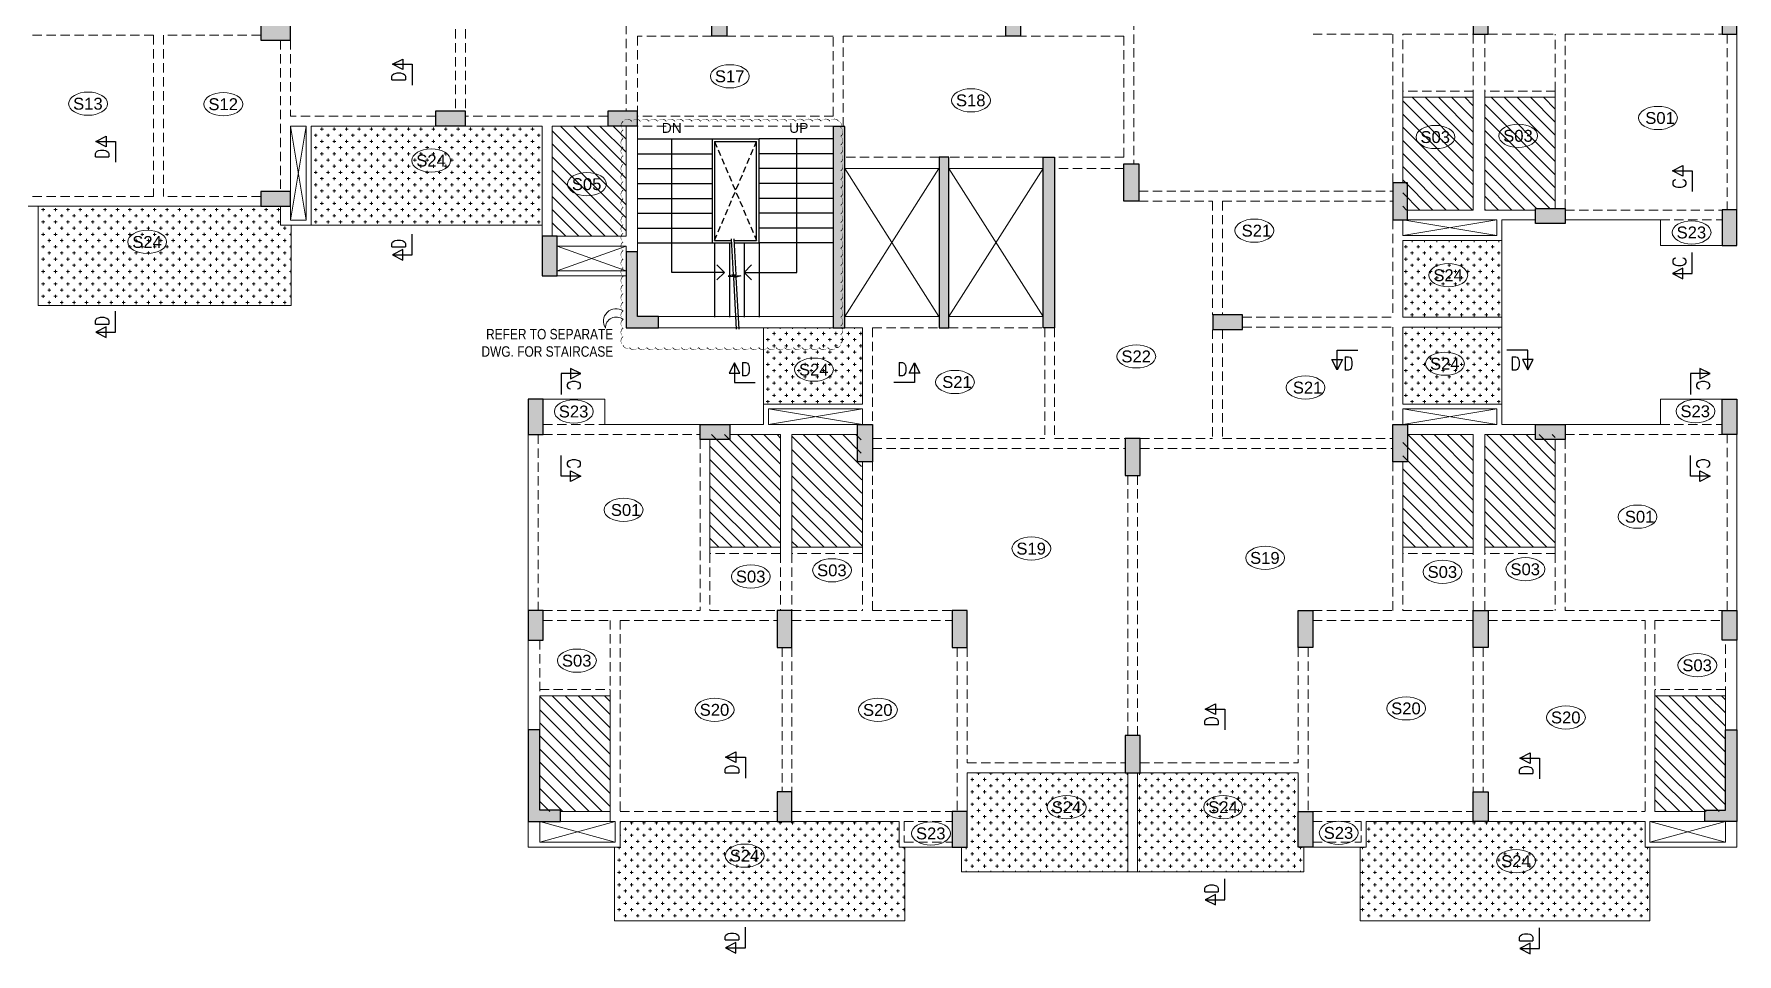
# Model space of a CAD drawing. Header units: millimetres. Extents: x 1255966 to 1543449, y 318653 to 465396.
# Drawn here: x 1300457 to 1334822, y 333421 to 351983 of the extents above; entities that cross this region are included whole.
import ezdxf

# ---------------------------------------------------------------- set-up
doc = ezdxf.new("R2010")
doc.units = ezdxf.units.MM
doc.header["$LTSCALE"] = 500
doc.header["$MEASUREMENT"] = 0
doc.linetypes.add('HIDDEN', pattern=[0.375, 0.25, -0.125])
for name, color, linetype, lineweight in [('CALL', 1, 'Continuous', 18), ('CUT OUT', 1, 'Continuous', 13), ('HATCH', 1, 'Continuous', 5), ('REVISION', 1, 'Continuous', 5), ('TEXT 01', 3, 'Continuous', 15), ('TOWER AREA BEAM..', 3, 'Continuous', 20), ('TOWER COL HATCH', 253, 'Continuous', 20)]:
    doc.layers.add(name, color=color, linetype=linetype, lineweight=lineweight)
for name, color, linetype in [('CUTOUT', 8, 'HIDDEN'), ('GLASS', 5, 'Continuous'), ('S-FRAMING PLAN', 4, 'Continuous'), ('sec', 31, 'Continuous'), ('TEXT-20', 3, 'Continuous'), ('TEXT-RM NAME', 6, 'Continuous'), ('TOWER AREA COLUMN.', 6, 'Continuous')]:
    doc.layers.add(name, color=color, linetype=linetype)
doc.layers.add('RAILING', color=7, linetype='Continuous', true_color=0xadadad)
doc.layers.add('STAIR', color=7, linetype='Continuous', true_color=0x3f4f7f)
doc.styles.add('1.100', font='ARIALN.TTF')
doc.styles.add('ABHI', font='arial.ttf')
doc.styles.add('ARIAL', font='arial.ttf')
doc.styles.add('RT', font='romant.shx', dxfattribs={"height": 8})
pattern_1 = [(90, (-1381890.62, -304839.69), (-125, 125), [62.5, -187.5]), (180, (-1381859.37, -304808.44), (-125, -125), [62.5, -187.5])]
pattern_2 = [(45, (-1381890.62, -304839.69), (-132.582521, 132.582521), [])]

# ---------------------------------------------------------------- blocks, each defined once
blk = doc.blocks.new('A$Ca8bcdc7a')
at = {"layer": 'HATCH', "ltscale": 10}
h = blk.add_hatch(dxfattribs=at)
h.set_pattern_fill('ANSI31', color=1, scale=1500)
h.set_pattern_definition(pattern_2)
h.paths.add_polyline_path([(-11160, -6820), (-12585, -6820), (-12585, -9065), (-12185, -9065), (-12185, -9095), (-11160, -9095)])
h = blk.add_hatch(dxfattribs=at)
h.set_pattern_fill('ANSI31', color=1, scale=1500)
h.set_pattern_definition(pattern_2)
h.paths.add_polyline_path([(-9505, -6820), (-10930, -6820), (-10930, -8545), (-10930, -9095), (-9505, -9095)])
h = blk.add_hatch(dxfattribs=at)
h.set_pattern_fill('ANSI31', color=1, scale=1500)
h.set_pattern_definition(pattern_2)
h.paths.add_polyline_path([(7660, -7400), (6685, -7400), (6165, -7400), (6167, -9625), (7660, -9625)])
h = blk.add_hatch(dxfattribs=at)
h.set_pattern_fill('CROSS', color=1, scale=500, angle=90)
h.set_pattern_definition(pattern_1)
h.paths.add_polyline_path([(12525, -7400), (10160, -7400), (9410, -7400), (7860, -7400), (7860, -9400), (12525, -9400)])
h = blk.add_hatch(dxfattribs=at)
h.set_pattern_fill('CROSS', color=1, scale=500, angle=90)
h.set_pattern_definition(pattern_1)
h.paths.add_polyline_path([(18030, -9020), (13140, -9020), (13140, -9400), (12925, -9400), (12925, -11020), (18030, -11020)])
h = blk.add_hatch(dxfattribs=at)
h.set_pattern_fill('CROSS', color=1, scale=500, angle=90)
h.set_pattern_definition(pattern_1)
h.paths.add_polyline_path([(-9505, -9710), (-11505, -9710), (-11505, -11260), (-9505, -11260)])
h = blk.add_hatch(dxfattribs=at)
h.set_pattern_fill('CROSS', color=1, scale=500, angle=90)
h.set_pattern_definition(pattern_1)
h.paths.add_polyline_path([(-9505, -11460), (-11505, -11460), (-11505, -13010), (-9505, -13010)])
h = blk.add_hatch(dxfattribs=at)
h.set_pattern_fill('CROSS', color=1, scale=500, angle=90)
h.set_pattern_definition(pattern_1)
h.paths.add_polyline_path([(3395, -11475), (1985, -11475), (1755, -11475), (1395, -11475), (1395, -13010), (3395, -13010)])
h = blk.add_hatch(dxfattribs=at)
h.set_pattern_fill('ANSI31', color=1, scale=1500)
h.set_pattern_definition(pattern_2)
h.paths.add_polyline_path([(-11160, -13625), (-12585, -13625), (-12585, -15900), (-11160, -15900)])
h = blk.add_hatch(dxfattribs=at)
h.set_pattern_fill('ANSI31', color=1, scale=1500)
h.set_pattern_definition(pattern_2)
h.paths.add_polyline_path([(-9505, -13625), (-10930, -13625), (-10930, -14175), (-10930, -15900), (-9505, -15900)])
h = blk.add_hatch(dxfattribs=at)
h.set_pattern_fill('ANSI31', color=1, scale=1500)
h.set_pattern_definition(pattern_2)
h.paths.add_polyline_path([(2820, -14175), (2820, -13625), (1425, -13625), (1395, -15900), (2820, -15900)])
h = blk.add_hatch(dxfattribs=at)
h.set_pattern_fill('ANSI31', color=1, scale=1500)
h.set_pattern_definition(pattern_2)
h.paths.add_polyline_path([(4475, -13625), (3050, -13625), (3050, -15900), (4475, -15900)])
h = blk.add_hatch(dxfattribs=at)
h.set_pattern_fill('ANSI31', color=1, scale=1500)
h.set_pattern_definition(pattern_2)
h.paths.add_polyline_path([(-16020, -21235), (-14595, -21235), (-14595, -18895), (-16020, -18895)])
h = blk.add_hatch(dxfattribs=at)
h.set_pattern_fill('ANSI31', color=1, scale=1500)
h.set_pattern_definition(pattern_2)
h.paths.add_polyline_path([(7910, -18895), (6485, -18895), (6485, -21235), (7910, -21235)])
h = blk.add_hatch(dxfattribs=at)
h.set_pattern_fill('CROSS', color=1, scale=500, angle=90)
h.set_pattern_definition(pattern_1)
h.paths.add_polyline_path([(-4155, -20450), (-4205, -20450), (-7395, -20450), (-7395, -21200), (-7395, -21950), (-7510, -21950), (-7510, -22450), (-4155, -22450)])
h = blk.add_hatch(dxfattribs=at)
h.set_pattern_fill('CROSS', color=1, scale=500, angle=90)
h.set_pattern_definition(pattern_1)
h.paths.add_polyline_path([(-715, -21235), (-715, -20450), (-3955, -20450), (-3955, -22450), (-600, -22450), (-600, -21950), (-715, -21950)])
h = blk.add_hatch(dxfattribs=at)
h.set_pattern_fill('CROSS', color=1, scale=500, angle=90)
h.set_pattern_definition(pattern_1)
h.paths.add_polyline_path([(-14395, -21435), (-14395, -21950), (-14495, -21950), (-14495, -23435), (-8650, -23435), (-8650, -21950), (-8765, -21950), (-8765, -21435), (-10930, -21435), (-11230, -21435)])
h = blk.add_hatch(dxfattribs=at)
h.set_pattern_fill('CROSS', color=1, scale=500, angle=90)
h.set_pattern_definition(pattern_1)
h.paths.add_polyline_path([(6400, -23435), (6400, -21950), (6285, -21950), (6285, -21435), (3120, -21435), (2820, -21435), (655, -21435), (655, -21950), (540, -21950), (540, -23435)])
at = {"layer": 'CUT OUT', "color": 1, "ltscale": 10}
for p, q in [((12940, -7400), (12625, -9300)), ((12625, -7400), (12940, -9300)), ((-2250, -11245), (-347, -8260)), ((-2250, -8260), (-347, -11245)), ((-147, -11245), (1755, -8260)), ((-147, -8260), (1755, -11245)), ((-11405, -9295), (-9505, -9610)), ((-9505, -9295), (-11405, -9610)), ((7560, -9825), (6165, -10325)), ((6165, -9825), (7560, -10325)), ((-9505, -13110), (-11405, -13425)), ((-11405, -13110), (-9505, -13425)), ((1395, -13425), (3295, -13110)), ((1395, -13110), (3295, -13425)), ((-16020, -21435), (-14495, -21850)), ((-14495, -21435), (-16020, -21850)), ((6385, -21435), (7910, -21850)), ((7910, -21435), (6385, -21850))]:
    blk.add_line(p, q, dxfattribs=at)
at = {"layer": 'S-FRAMING PLAN', "color": 3, "linetype": 'ByBlock', "lineweight": 20, "ltscale": 10}
for p, q in [((-16250, -5545), (-16250, -9095)), ((-12585, -9065), (-12585, -6695)), ((-12585, -6820), (-11160, -6820)), ((-11160, -6820), (-11160, -9095)), ((-10930, -6820), (-10930, -9095)), ((-10930, -6820), (-9505, -6820)), ((-9505, -8545), (-9505, -6695)), ((5935, -7400), (5935, -9940)), ((6165, -7400), (6165, -9625)), ((6535, -7400), (7660, -7400)), ((7660, -7400), (7660, -9625)), ((7860, -7400), (7860, -9625)), ((7860, -7400), (9410, -7400)), ((10010, -7400), (12525, -7400)), ((12525, -7400), (12525, -9400)), ((12625, -7400), (12625, -9300)), ((12625, -7400), (12940, -7400)), ((12940, -7400), (12940, -8720)), ((-2250, -8260), (-347, -8260)), ((-147, -8260), (1755, -8260)), ((-11160, -9095), (-12185, -9095)), ((-9605, -9095), (-10930, -9095)), ((12940, -9300), (12940, -9020)), ((13540, -9020), (18230, -9020)), ((-12785, -9295), (-14705, -9295)), ((-11505, -9295), (-12185, -9295)), ((-11505, -9295), (-11505, -9710)), ((-11405, -9295), (-11405, -9610)), ((-9605, -9295), (-11405, -9295)), ((-11405, -9610), (-9505, -9610)), ((-9505, -9295), (-9505, -9610)), ((7860, -9400), (12525, -9400)), ((12525, -9400), (13140, -9400)), ((12625, -9300), (12940, -9300)), ((-11505, -9710), (-11505, -13425)), ((-11505, -9710), (-9505, -9710)), ((-9505, -9710), (-9505, -11260)), ((6165, -9625), (7560, -9625)), ((6165, -9825), (7560, -9825)), ((7560, -10325), (6165, -10325)), ((7560, -10425), (6165, -10425)), ((-9505, -11260), (-11505, -11260)), ((-347, -11245), (-2250, -11245)), ((1755, -11245), (-147, -11245)), ((-9505, -11460), (-11505, -11460)), ((-9505, -11460), (-9505, -13010)), ((1395, -11475), (1395, -13010)), ((1755, -11475), (1395, -11475)), ((3395, -11475), (3395, -13425)), ((-11505, -13010), (-9505, -13010)), ((1395, -13010), (3395, -13010)), ((-11405, -13110), (-9505, -13110)), ((-11405, -13425), (-11405, -13110)), ((-9505, -13110), (-9505, -13425)), ((1395, -13110), (3295, -13110)), ((1395, -13110), (1395, -13425)), ((3295, -13110), (3295, -13425)), ((-16250, -17175), (-16250, -13625)), ((-12785, -13425), (-14705, -13425)), ((-12585, -13725), (-12585, -16025)), ((-11505, -13425), (-12182, -13425)), ((-11160, -13625), (-12182, -13625)), ((-9605, -13425), (-11405, -13425)), ((-11160, -15900), (-11160, -13625)), ((-10930, -15900), (-10930, -13625)), ((-9605, -13625), (-10930, -13625)), ((3295, -13425), (1425, -13425)), ((2820, -13625), (1495, -13625)), ((2820, -13625), (2820, -16025)), ((3050, -13625), (3050, -16025)), ((4073, -13625), (3050, -13625)), ((4073, -13425), (3395, -13425)), ((4475, -13725), (4475, -16025)), ((6595, -13425), (4675, -13425)), ((8140, -13625), (8140, -17175)), ((-9505, -14175), (-9505, -16025)), ((1395, -14175), (1395, -16025)), ((-12585, -15900), (-11160, -15900)), ((-10930, -15900), (-9505, -15900)), ((1395, -15900), (2820, -15900)), ((3050, -15900), (4475, -15900)), ((-16250, -19585), (-16250, -17775)), ((8140, -17775), (8140, -19585)), ((-16020, -18895), (-14595, -18895)), ((-16020, -19585), (-16020, -18895)), ((-14595, -18895), (-14595, -21235)), ((7910, -18895), (6485, -18895)), ((6485, -18895), (6485, -21435)), ((7910, -18895), (7910, -19585)), ((-4205, -20450), (-7395, -20450)), ((-7395, -20450), (-7395, -21235)), ((-4155, -22450), (-4155, -20450)), ((-3955, -22450), (-3955, -20450)), ((-715, -20450), (-3905, -20450)), ((-715, -20450), (-715, -21235)), ((-14595, -21235), (-15600, -21235)), ((7490, -21235), (6485, -21235)), ((-16250, -21950), (-16250, -21435)), ((-16020, -21850), (-16020, -21435)), ((-14495, -21435), (-15600, -21435)), ((-14495, -21435), (-14495, -21850)), ((-14395, -21435), (-14395, -21950)), ((-11230, -21435), (-14395, -21435)), ((-8765, -21435), (-10930, -21435)), ((-8765, -21435), (-8765, -21950)), ((655, -21435), (655, -21950)), ((2820, -21435), (655, -21435)), ((6285, -21435), (3120, -21435)), ((6285, -21435), (6285, -21950)), ((6385, -21435), (6385, -21850)), ((7490, -21435), (6385, -21435)), ((7910, -21435), (7910, -21850)), ((8140, -21435), (8140, -21950)), ((-14395, -21950), (-16250, -21950)), ((-14495, -21850), (-16020, -21850)), ((-7695, -21950), (-8765, -21950)), ((655, -21950), (-415, -21950)), ((8140, -21950), (6285, -21950)), ((7910, -21850), (6385, -21850))]:
    blk.add_line(p, q, dxfattribs=at)
at = {"layer": 'S-FRAMING PLAN', "color": 1, "linetype": 'ByBlock', "lineweight": 20, "ltscale": 10}
for p, q in [((5515, -11245), (1985, -11245)), ((5515, -11475), (1985, -11475))]:
    blk.add_line(p, q, dxfattribs=at)
at = {"layer": 'S-FRAMING PLAN', "color": 3, "linetype": 'ByBlock', "lineweight": 20, "ltscale": 10}
for points in [[(18030, -9020), (18030, -11020), (12925, -11020), (12925, -9400)], [(13140, -9400), (13140, -9020)], [(-15950, -9810), (-14705, -9810), (-14705, -9295)], [(-15950, -12910), (-14705, -12910), (-14705, -13425)], [(7840, -12910), (6595, -12910), (6595, -13425)], [(-8650, -21950), (-8650, -23435), (-14495, -23435), (-14495, -21950)], [(-7510, -21950), (-7510, -22450), (-600, -22450), (-600, -21950)], [(540, -21950), (540, -23435), (6400, -23435), (6400, -21950)]]:
    blk.add_lwpolyline(points, dxfattribs=at)
at = {"layer": 'TOWER AREA BEAM..', "color": 3, "linetype": 'HIDDEN', "ltscale": 1.5}
for p, q in [((-4080, -3020), (-4080, -8165)), ((6165, -3670), (6165, -7100)), ((9410, -4040), (9410, -7100)), ((9610, -4040), (9610, -7100)), ((-16050, -5545), (-16050, -9095)), ((-12785, -5545), (-15950, -5545)), ((-12785, -9065), (-12785, -5545)), ((-11230, -5545), (-12585, -5545)), ((-12585, -6695), (-12585, -5545)), ((-11160, -5545), (-11160, -6820)), ((-9505, -5545), (-10930, -5545)), ((-10930, -5545), (-10930, -6820)), ((-9505, -6695), (-9505, -5545)), ((-9305, -8545), (-9305, -5545)), ((-7695, -5545), (-9305, -5545)), ((-3880, -5590), (-1795, -5590)), ((-3880, -5590), (-3880, -8030)), ((-1495, -5590), (1785, -5590)), ((1785, -7410), (1785, -5590)), ((1985, -5590), (4135, -5590)), ((1985, -7200), (1985, -5590)), ((4435, -5590), (5935, -5590)), ((5935, -5590), (5935, -7100)), ((12940, -5670), (12940, -7200)), ((13140, -5670), (13140, -8720)), ((13540, -5570), (15505, -5570)), ((15505, -5570), (15505, -8820)), ((15705, -5570), (15705, -8820)), ((15705, -5570), (18230, -5570)), ((-12585, -6695), (-11160, -6695)), ((-10930, -6695), (-9505, -6695)), ((1985, -7200), (5935, -7200)), ((6535, -7200), (9410, -7200)), ((10010, -7200), (12940, -7200)), ((1985, -7400), (5935, -7400)), ((1985, -7410), (1985, -7400)), ((-3880, -8030), (-2480, -8030)), ((-2250, -8030), (-347, -8030)), ((-147, -8030), (1755, -8030)), ((-3880, -8260), (-2480, -8260)), ((-4180, -8715), (-9305, -8715)), ((-5870, -8915), (-9305, -8915)), ((-5870, -8915), (-5870, -11210)), ((-4180, -8915), (-5670, -8915)), ((-5670, -8915), (-5670, -11210)), ((13540, -8820), (15505, -8820)), ((15705, -8820), (18230, -8820)), ((-12785, -9095), (-15950, -9095)), ((-14705, -9295), (-15950, -9295)), ((-9305, -9295), (-9305, -11260)), ((6165, -9825), (6165, -9940)), ((-6270, -11260), (-9305, -11260)), ((-9305, -11460), (-9305, -13425)), ((-6270, -11460), (-9305, -11460)), ((-5870, -11510), (-5870, -13705)), ((-5670, -11510), (-5670, -13705)), ((-2480, -11475), (-2480, -13705)), ((-2280, -11475), (-2280, -13705)), ((-347, -11475), (-2250, -11475)), ((1195, -11475), (-147, -11475)), ((1195, -11475), (1195, -13425)), ((-16050, -17175), (-16050, -13625)), ((-14705, -13425), (-15950, -13425)), ((-12785, -13625), (-15950, -13625)), ((-12785, -13725), (-12785, -17175)), ((-5870, -13705), (-9305, -13705)), ((-4205, -13705), (-5670, -13705)), ((-2480, -13705), (-3905, -13705)), ((1195, -13705), (-2280, -13705)), ((7840, -13625), (4675, -13625)), ((4675, -13725), (4675, -17175)), ((7840, -13425), (6595, -13425)), ((7940, -13625), (7940, -17175)), ((-4205, -13905), (-9305, -13905)), ((1195, -13905), (-3905, -13905)), ((-9305, -14175), (-9305, -17175)), ((1195, -14175), (1195, -17175)), ((-4155, -19700), (-4155, -14455)), ((-3955, -19700), (-3955, -14455)), ((-12585, -16025), (-11160, -16025)), ((-12585, -16025), (-12585, -17175)), ((-11160, -17175), (-11160, -15900)), ((-10930, -17175), (-10930, -15900)), ((-10930, -16025), (-9505, -16025)), ((-9505, -16025), (-9505, -17175)), ((1395, -16025), (2820, -16025)), ((1395, -16025), (1395, -17175)), ((2820, -16025), (2820, -17175)), ((3050, -16025), (4475, -16025)), ((3050, -16025), (3050, -17175)), ((4475, -16025), (4475, -17175)), ((-12785, -17175), (-15950, -17175)), ((-11230, -17175), (-12585, -17175)), ((-9505, -17175), (-10930, -17175)), ((-7695, -17175), (-9305, -17175)), ((1195, -17175), (-415, -17175)), ((2820, -17175), (1395, -17175)), ((4475, -17175), (3120, -17175)), ((7840, -17175), (4675, -17175)), ((-14595, -17375), (-15950, -17375)), ((-14595, -17375), (-14595, -18895)), ((-14395, -17375), (-14395, -21235)), ((-11230, -17375), (-14395, -17375)), ((-7695, -17375), (-10930, -17375)), ((2820, -17375), (-415, -17375)), ((6285, -17375), (3120, -17375)), ((6285, -17375), (6285, -21235)), ((6485, -17375), (6485, -18895)), ((7840, -17375), (6485, -17375)), ((-16020, -18895), (-16020, -17775)), ((7910, -17775), (7910, -18895)), ((-11130, -17925), (-11130, -20835)), ((-10930, -17925), (-10930, -20835)), ((-7595, -17925), (-7595, -21235)), ((-7395, -17925), (-7395, -20250)), ((-715, -17925), (-715, -20250)), ((-515, -17925), (-515, -21235)), ((2820, -17925), (2820, -20835)), ((3020, -17925), (3020, -20835)), ((-16020, -18770), (-14595, -18770)), ((7910, -18770), (6485, -18770)), ((-4205, -20250), (-7395, -20250)), ((-715, -20250), (-3905, -20250)), ((-11230, -21235), (-14395, -21235)), ((-7695, -21235), (-10930, -21235)), ((2820, -21235), (-415, -21235)), ((6285, -21235), (3120, -21235)), ((-8665, -21435), (-8665, -21850)), ((-7695, -21435), (-8665, -21435)), ((555, -21435), (-415, -21435)), ((555, -21435), (555, -21850)), ((-7695, -21850), (-8665, -21850)), ((555, -21850), (-415, -21850))]:
    blk.add_line(p, q, dxfattribs=at)
blk = doc.blocks.new('_Open90')
at = {"color": 0, "linetype": 'ByBlock', "lineweight": -2}
for p, q in [((0, 0), (-1, 0)), ((-0.5, 0.5), (0, 0)), ((0, 0), (-0.5, -0.5))]:
    blk.add_line(p, q, dxfattribs=at)
blk = doc.blocks.new('3tgra')
at = {"layer": 'TOWER COL HATCH'}
h = blk.add_hatch(color=253, dxfattribs=at)
h.dxf.hatch_style = 1
h.paths.add_polyline_path([(1365941, 80597), (1365641, 80597), (1365641, 81197), (1365941, 81197)])
h = blk.add_hatch(color=253, dxfattribs=at)
h.dxf.hatch_style = 1
h.paths.add_polyline_path([(1370961, 80597), (1370661, 80597), (1370661, 81347), (1370961, 81347)])
h = blk.add_hatch(color=253, dxfattribs=at)
h.dxf.hatch_style = 1
h.paths.add_polyline_path([(1380096, 80552), (1380396, 80552), (1380396, 81302), (1380096, 81302)])
h = blk.add_hatch(color=253, dxfattribs=at)
h.dxf.hatch_style = 1
h.paths.add_polyline_path([(1386026, 80552), (1386326, 80552), (1386326, 81302), (1386026, 81302)])
h = blk.add_hatch(color=253, dxfattribs=at)
h.dxf.hatch_style = 1
h.paths.add_polyline_path([(1395431, 80772), (1395431, 80472), (1394831, 80472), (1394831, 80772)])
h = blk.add_hatch(color=253, dxfattribs=at)
h.dxf.hatch_style = 1
h.paths.add_polyline_path([(1388426, 79042), (1388426, 78742), (1387826, 78742), (1387826, 79042)])
h = blk.add_hatch(color=253, dxfattribs=at)
h.dxf.hatch_style = 1
h.paths.add_polyline_path([(1391901, 79042), (1391901, 78742), (1391301, 78742), (1391301, 79042)])
h = blk.add_hatch(color=253, dxfattribs=at)
h.dxf.hatch_style = 1
h.paths.add_polyline_path([(1383876, 78732), (1383876, 74667), (1383646, 74667), (1383646, 77882), (1383646, 78112), (1383646, 78732)])
h = blk.add_hatch(color=253, dxfattribs=at)
h.dxf.hatch_style = 1
h.paths.add_polyline_path([(1379641, 78112), (1379411, 78112), (1379411, 74667), (1379641, 74667), (1379641, 77882)])
h = blk.add_hatch(color=253, dxfattribs=at)
h.dxf.hatch_style = 1
h.paths.add_polyline_path([(1381543, 78112), (1381743, 78112), (1381743, 77882), (1381743, 74667), (1381543, 74667), (1381543, 77882)])
h = blk.add_hatch(color=253, dxfattribs=at)
h.dxf.hatch_style = 1
h.paths.add_polyline_path([(1377711, 77227), (1378011, 77227), (1378011, 77977), (1377711, 77977)])
h = blk.add_hatch(color=253, dxfattribs=at)
h.dxf.hatch_style = 1
h.paths.add_polyline_path([(1372586, 76847), (1372286, 76847), (1372286, 77597), (1372586, 77597)])
h = blk.add_hatch(color=253, dxfattribs=at)
h.dxf.hatch_style = 1
h.paths.add_polyline_path([(1395431, 77422), (1395431, 77122), (1394831, 77122), (1394831, 77422)])
h = blk.add_hatch(color=253, dxfattribs=at)
h.dxf.hatch_style = 1
h.paths.add_polyline_path([(1365941, 76332), (1365641, 76332), (1365641, 77047), (1365941, 77047)])
h = blk.add_hatch(color=253, dxfattribs=at)
h.dxf.hatch_style = 1
h.paths.add_polyline_path([(1369706, 76777), (1369706, 77077), (1369106, 77077), (1369106, 76777)])
h = blk.add_hatch(color=253, dxfattribs=at)
h.dxf.hatch_style = 1
h.paths.add_polyline_path([(1389451, 76517), (1389751, 76517), (1389751, 75717), (1389451, 75717)])
h = blk.add_hatch(color=253, dxfattribs=at)
h.dxf.hatch_style = 1
h.paths.add_polyline_path([(1388056, 76202), (1388056, 74667), (1387406, 74667), (1387406, 74897), (1387826, 74897), (1387826, 76202)])
h = blk.add_hatch(color=253, dxfattribs=at)
h.dxf.hatch_style = 1
h.paths.add_polyline_path([(1375620, 74632), (1375620, 74932), (1376220, 74932), (1376220, 74632)])
h = blk.add_hatch(color=253, dxfattribs=at)
h.dxf.hatch_style = 1
h.paths.add_polyline_path([(1365941, 73232), (1365641, 73232), (1365641, 72517), (1365941, 72517)])
h = blk.add_hatch(color=253, dxfattribs=at)
h.dxf.hatch_style = 1
h.paths.add_polyline_path([(1389731, 73232), (1390031, 73232), (1390031, 72517), (1389731, 72517)])
h = blk.add_hatch(color=253, dxfattribs=at)
h.dxf.hatch_style = 1
h.paths.add_polyline_path([(1369706, 72417), (1369706, 72717), (1369106, 72717), (1369106, 72417)])
h = blk.add_hatch(color=253, dxfattribs=at)
h.dxf.hatch_style = 1
h.paths.add_polyline_path([(1372586, 72717), (1372286, 72717), (1372286, 71967), (1372586, 71967)])
h = blk.add_hatch(color=253, dxfattribs=at)
h.dxf.hatch_style = 1
h.paths.add_polyline_path([(1383386, 72717), (1383086, 72717), (1383086, 71967), (1383386, 71967)])
h = blk.add_hatch(color=253, dxfattribs=at)
h.dxf.hatch_style = 1
h.paths.add_polyline_path([(1386566, 72417), (1386566, 72717), (1385966, 72717), (1385966, 72417)])
h = blk.add_hatch(color=253, dxfattribs=at)
h.dxf.hatch_style = 1
h.paths.add_polyline_path([(1377686, 72437), (1377986, 72437), (1377986, 71687), (1377686, 71687)])
h = blk.add_hatch(color=253, dxfattribs=at)
h.dxf.hatch_style = 1
h.paths.add_polyline_path([(1365941, 68967), (1365641, 68967), (1365641, 68367), (1365941, 68367)])
h = blk.add_hatch(color=253, dxfattribs=at)
h.dxf.hatch_style = 1
h.paths.add_polyline_path([(1370961, 68967), (1370661, 68967), (1370661, 68217), (1370961, 68217)])
h = blk.add_hatch(color=253, dxfattribs=at)
h.dxf.hatch_style = 1
h.paths.add_polyline_path([(1374496, 68967), (1374196, 68967), (1374196, 68217), (1374496, 68217)])
h = blk.add_hatch(color=253, dxfattribs=at)
h.dxf.hatch_style = 1
h.paths.add_polyline_path([(1381176, 68967), (1381476, 68967), (1381476, 68217), (1381176, 68217)])
h = blk.add_hatch(color=253, dxfattribs=at)
h.dxf.hatch_style = 1
h.paths.add_polyline_path([(1384711, 68967), (1385011, 68967), (1385011, 68217), (1384711, 68217)])
h = blk.add_hatch(color=253, dxfattribs=at)
h.dxf.hatch_style = 1
h.paths.add_polyline_path([(1389731, 68967), (1390031, 68967), (1390031, 68367), (1389731, 68367)])
h = blk.add_hatch(color=253, dxfattribs=at)
h.dxf.hatch_style = 1
h.paths.add_polyline_path([(1365641, 66557), (1365641, 64707), (1366291, 64707), (1366291, 64937), (1365871, 64937), (1365871, 66557)])
h = blk.add_hatch(color=253, dxfattribs=at)
h.dxf.hatch_style = 1
h.paths.add_polyline_path([(1377686, 66442), (1377986, 66442), (1377986, 65692), (1377686, 65692)])
h = blk.add_hatch(color=253, dxfattribs=at)
h.dxf.hatch_style = 1
h.paths.add_polyline_path([(1390031, 66557), (1390031, 64707), (1389381, 64707), (1389381, 64937), (1389801, 64937), (1389801, 66557)])
h = blk.add_hatch(color=253, dxfattribs=at)
h.dxf.hatch_style = 1
h.paths.add_polyline_path([(1370961, 65307), (1370661, 65307), (1370661, 64707), (1370961, 64707)])
h = blk.add_hatch(color=253, dxfattribs=at)
h.dxf.hatch_style = 1
h.paths.add_polyline_path([(1384711, 65307), (1385011, 65307), (1385011, 64707), (1384711, 64707)])
h = blk.add_hatch(color=253, dxfattribs=at)
h.dxf.hatch_style = 1
h.paths.add_polyline_path([(1374496, 64907), (1374196, 64907), (1374196, 64192), (1374496, 64192)])
h = blk.add_hatch(color=253, dxfattribs=at)
h.dxf.hatch_style = 1
h.paths.add_polyline_path([(1381176, 64907), (1381476, 64907), (1381476, 64192), (1381176, 64192)])
at = {"layer": 'TOWER AREA COLUMN.', "color": 4}
for points in [[(1365941, 80597), (1365641, 80597), (1365641, 81197), (1365941, 81197)], [(1370961, 80597), (1370661, 80597), (1370661, 81347), (1370961, 81347)], [(1380096, 80552), (1380396, 80552), (1380396, 81302), (1380096, 81302)], [(1386026, 80552), (1386326, 80552), (1386326, 81302), (1386026, 81302)], [(1395431, 80772), (1395431, 80472), (1394831, 80472), (1394831, 80772)], [(1388426, 79042), (1388426, 78742), (1387826, 78742), (1387826, 79042)], [(1391901, 79042), (1391901, 78742), (1391301, 78742), (1391301, 79042)], [(1377711, 77227), (1378011, 77227), (1378011, 77977), (1377711, 77977)], [(1372586, 76847), (1372286, 76847), (1372286, 77597), (1372586, 77597)], [(1395431, 77422), (1395431, 77122), (1394831, 77122), (1394831, 77422)], [(1365941, 76332), (1365641, 76332), (1365641, 77047), (1365941, 77047)], [(1369706, 76777), (1369706, 77077), (1369106, 77077), (1369106, 76777)], [(1389451, 76517), (1389751, 76517), (1389751, 75717), (1389451, 75717)], [(1375620, 74632), (1375620, 74932), (1376220, 74932), (1376220, 74632)], [(1365941, 73232), (1365641, 73232), (1365641, 72517), (1365941, 72517)], [(1389731, 73232), (1390031, 73232), (1390031, 72517), (1389731, 72517)], [(1369706, 72417), (1369706, 72717), (1369106, 72717), (1369106, 72417)], [(1372586, 72717), (1372286, 72717), (1372286, 71967), (1372586, 71967)], [(1383386, 72717), (1383086, 72717), (1383086, 71967), (1383386, 71967)], [(1386566, 72417), (1386566, 72717), (1385966, 72717), (1385966, 72417)], [(1377686, 72437), (1377986, 72437), (1377986, 71687), (1377686, 71687)], [(1365941, 68967), (1365641, 68967), (1365641, 68367), (1365941, 68367)], [(1370961, 68967), (1370661, 68967), (1370661, 68217), (1370961, 68217)], [(1374496, 68967), (1374196, 68967), (1374196, 68217), (1374496, 68217)], [(1381176, 68967), (1381476, 68967), (1381476, 68217), (1381176, 68217)], [(1384711, 68967), (1385011, 68967), (1385011, 68217), (1384711, 68217)], [(1389731, 68967), (1390031, 68967), (1390031, 68367), (1389731, 68367)], [(1377686, 66442), (1377986, 66442), (1377986, 65692), (1377686, 65692)], [(1370961, 65307), (1370661, 65307), (1370661, 64707), (1370961, 64707)], [(1384711, 65307), (1385011, 65307), (1385011, 64707), (1384711, 64707)], [(1374496, 64907), (1374196, 64907), (1374196, 64192), (1374496, 64192)], [(1381176, 64907), (1381476, 64907), (1381476, 64192), (1381176, 64192)]]:
    blk.add_lwpolyline(points, close=True, dxfattribs=at)
for points in [[(1383876, 78732), (1383876, 74667), (1383646, 74667), (1383646, 77882), (1383646, 77882), (1383646, 78112), (1383646, 78112), (1383646, 78732), (1383876, 78732)], [(1379641, 78112), (1379411, 78112), (1379411, 74667), (1379641, 74667), (1379641, 77882), (1379641, 77882), (1379641, 78112)], [(1381543, 78112), (1381743, 78112), (1381743, 77882), (1381743, 77882), (1381743, 74667), (1381543, 74667), (1381543, 77882), (1381543, 77882), (1381543, 78112)], [(1388056, 76202), (1388056, 74667), (1387406, 74667), (1387406, 74897), (1387826, 74897), (1387826, 76202), (1388056, 76202)], [(1365641, 66557), (1365641, 64707), (1366291, 64707), (1366291, 64937), (1365871, 64937), (1365871, 66557), (1365641, 66557)], [(1390031, 66557), (1390031, 64707), (1389381, 64707), (1389381, 64937), (1389801, 64937), (1389801, 66557), (1390031, 66557)]]:
    blk.add_lwpolyline(points, dxfattribs=at)

msp = doc.modelspace()

# ---------------------------------------------------------------- linework, layer by layer
at = {"layer": 'CALL', "color": 200, "linetype": 'Continuous', "ltscale": 10, "extrusion": (0, 0, -1)}
for centre in [(1314499.2, 351130.8, 1.8), (1319364.7, 350645.6, 1.8), (1301548, 350578), (1304276.5, 350568.6), (1333227.7, 350290), (1328737.6, 349905), (1330407.3, 349930.2), (1308472.3, 349431.1, -1.8), (1311614.6, 348955), (1325082.3, 348016.5, 1.8), (1333906.3, 347980.2), (1302741.1, 347788.3, -1.8), (1328996.4, 347117.4), (1322699.8, 345479.1, 1.8), (1316195, 345211.5, -1.8), (1328929, 345331.2), (1319040.2, 344962, 1.8), (1326116.2, 344850.1, 1.8), (1311350, 344367.3), (1333984, 344371.6), (1312353.8, 342380.5), (1332816.1, 342244.5), (1320583.6, 341600.8, 1.8), (1325300, 341412.9, 1.8), (1314922.5, 341036.8), (1316561.5, 341162.8), (1328881, 341129.6), (1330553.2, 341184.3), (1311412, 339339.5), (1334022.4, 339246.3), (1314191.8, 338347.7), (1317486.6, 338344.9), (1328145.7, 338376.3), (1331370.3, 338193.9), (1321295.1, 336382.6), (1324453.1, 336382.6), (1318557, 335853.9), (1326785.8, 335864.5), (1314798.1, 335404.2, 0), (1330364.2, 335293.7)]:
    msp.add_ellipse(centre, major_axis=(-392.2, 0), ratio=0.597584, dxfattribs=at)
at = {"layer": 'CUTOUT'}
for p, q in [((1314188.6, 347817.7), (1315038.6, 349817.7)), ((1314188.6, 349817.7), (1315038.6, 347817.7))]:
    msp.add_line(p, q, dxfattribs=at)
at = {"layer": 'RAILING'}
for p, q in [((1314138.6, 349867.7), (1314138.6, 347767.7)), ((1314138.6, 349867.7), (1315088.6, 349867.7)), ((1315088.6, 347767.7), (1315088.6, 349867.7)), ((1314188.6, 349817.7), (1314188.6, 347817.7)), ((1314188.6, 349817.7), (1315038.6, 349817.7)), ((1315038.6, 347817.7), (1315038.6, 349817.7)), ((1314138.6, 347767.7), (1314531.4, 347767.7)), ((1314188.6, 347817.7), (1314528.7, 347817.7)), ((1314577.4, 347817.7), (1315038.6, 347817.7)), ((1314580.2, 347767.7), (1315088.6, 347767.7))]:
    msp.add_line(p, q, dxfattribs=at)
at = {"layer": 'REVISION', "elevation": -74946.9}
msp.add_lwpolyline([(1312345.5, 350220, 0, 17.4, -0.5205671), (1312519.4, 350220.1, 0, 17.4, -0.5205671), (1312693.3, 350220.3, 0, 17.4, -0.5205671), (1312867.2, 350220.4, 0, 17.4, -0.5205671), (1313041.1, 350220.6, 0, 17.4, -0.5205671), (1313215, 350220.7, 0, 17.4, -0.5205671), (1313388.9, 350220.9, 0, 17.4, -0.5205671), (1313562.7, 350221, 0, 17.4, -0.5205671), (1313736.6, 350221.1, 0, 17.4, -0.5205671), (1313910.5, 350221.3, 0, 17.4, -0.5205671), (1314084.4, 350221.4, 0, 17.4, -0.5205671), (1314258.3, 350221.6, 0, 17.4, -0.5205671), (1314432.2, 350221.7, 0, 17.4, -0.5205671), (1314606.1, 350221.9, 0, 17.4, -0.5205671), (1314779.9, 350222, 0, 17.4, -0.5205671), (1314953.8, 350222.1, 0, 17.4, -0.5205671), (1315127.7, 350222.3, 0, 17.4, -0.5205671), (1315301.6, 350222.4, 0, 17.4, -0.5205671), (1315475.5, 350222.6, 0, 17.4, -0.5205671), (1315649.4, 350222.7, 0, 17.4, -0.5205671), (1315823.3, 350222.9, 0, 17.4, -0.5205671), (1315997.1, 350223, 0, 17.4, -0.5205671), (1316171, 350223.1, 0, 17.4, -0.5205671), (1316344.9, 350223.3, 0, 17.4, -0.5205671), (1316518.8, 350223.4, 0, 17.4, -0.5205671), (1316692.7, 350223.6, 0, 17.4, -0.5205671), (1316734.9, 350092, 0, 17.4, -0.5205671), (1316734.9, 349918.1, 0, 17.4, -0.5205671), (1316734.9, 349744.2, 0, 17.4, -0.5205671), (1316734.9, 349570.3, 0, 17.4, -0.5205671), (1316734.9, 349396.4, 0, 17.4, -0.5205671), (1316734.8, 349222.5, 0, 17.4, -0.5205671), (1316734.8, 349048.6, 0, 17.4, -0.5205671), (1316734.8, 348874.8, 0, 17.4, -0.5205671), (1316734.8, 348700.9, 0, 17.4, -0.5205671), (1316734.8, 348527, 0, 17.4, -0.5205671), (1316734.8, 348353.1, 0, 17.4, -0.5205671), (1316734.8, 348179.2, 0, 17.4, -0.5205671), (1316734.7, 348005.3, 0, 17.4, -0.5205671), (1316734.7, 347831.4, 0, 17.4, -0.5205671), (1316734.7, 347657.6, 0, 17.4, -0.5205671), (1316734.7, 347483.7, 0, 17.4, -0.5205671), (1316734.7, 347309.8, 0, 17.4, -0.5205671), (1316734.7, 347135.9, 0, 17.4, -0.5205671), (1316734.6, 346962, 0, 17.4, -0.5205671), (1316734.6, 346788.1, 0, 17.4, -0.5205671), (1316734.6, 346614.2, 0, 17.4, -0.5205671), (1316734.6, 346440.4, 0, 17.4, -0.5205671), (1316734.6, 346266.5, 0, 17.4, -0.5205671), (1316734.6, 346092.6, 0, 17.4, -0.5205671), (1316734.6, 345918.7, 0, 17.4, -0.5205671), (1316734.5, 345744.8, 0, 17.4, -0.5205671), (1316646.4, 345659, 0, 17.4, -0.5205671), (1316472.5, 345659, 0, 17.4, -0.5205671), (1316298.6, 345658.9, 0, 17.4, -0.5205671), (1316124.7, 345658.8, 0, 17.4, -0.5205671), (1315950.9, 345658.8, 0, 17.4, -0.5205671), (1315777, 345658.7, 0, 17.4, -0.5205671), (1315603.1, 345658.6, 0, 17.4, -0.5205671), (1315429.2, 345658.6, 0, 17.4, -0.5205671), (1315255.3, 345658.5, 0, 17.4, -0.5205671), (1315081.4, 345658.5, 0, 17.4, -0.5205671), (1314907.6, 345658.4, 0, 17.4, -0.5205671), (1314733.7, 345658.3, 0, 17.4, -0.5205671), (1314559.8, 345658.3, 0, 17.4, -0.5205671), (1314385.9, 345658.2, 0, 17.4, -0.5205671), (1314212, 345658.1, 0, 17.4, -0.5205671), (1314038.1, 345658.1, 0, 17.4, -0.5205671), (1313864.2, 345658, 0, 17.4, -0.5205671), (1313690.4, 345657.9, 0, 17.4, -0.5205671), (1313516.5, 345657.9, 0, 17.4, -0.5205671), (1313342.6, 345657.8, 0, 17.4, -0.5205671), (1313168.7, 345657.8, 0, 17.4, -0.5205671), (1312994.8, 345657.7, 0, 17.4, -0.5205671), (1312820.9, 345657.6, 0, 17.4, -0.5205671), (1312647, 345657.6, 0, 17.4, -0.5205671), (1312473.2, 345657.5, 0, 17.4, -0.5205671), (1312345.5, 345703.7, 0, 17.4, -0.5205671), (1312345.5, 345877.6, 0, 17.4, -0.5205671), (1312345.5, 346051.5, 0, 17.4, -0.5205671), (1312345.5, 346225.4, 0, 17.4, -0.5205671), (1312345.5, 346399.3, 0, 17.4, -0.5205671), (1312345.5, 346573.2, 0, 17.4, -0.5205671), (1312345.5, 346747, 0, 17.4, -0.5205671), (1312345.5, 346920.9, 0, 17.4, -0.5205671), (1312345.5, 347094.8, 0, 17.4, -0.5205671), (1312345.5, 347268.7, 0, 17.4, -0.5205671), (1312345.5, 347442.6, 0, 17.4, -0.5205671), (1312345.5, 347616.5, 0, 17.4, -0.5205671), (1312345.5, 347790.4, 0, 17.4, -0.5205671), (1312345.5, 347964.2, 0, 17.4, -0.5205671), (1312345.5, 348138.1, 0, 17.4, -0.5205671), (1312345.5, 348312, 0, 17.4, -0.5205671), (1312345.5, 348485.9, 0, 17.4, -0.5205671), (1312345.5, 348659.8, 0, 17.4, -0.5205671), (1312345.5, 348833.7, 0, 17.4, -0.5205671), (1312345.5, 349007.6, 0, 17.4, -0.5205671), (1312345.5, 349181.4, 0, 17.4, -0.5205671), (1312345.5, 349355.3, 0, 17.4, -0.5205671), (1312345.5, 349529.2, 0, 17.4, -0.5205671), (1312345.5, 349703.1, 0, 17.4, -0.5205671), (1312345.5, 349877, 0, 17.4, -0.5205671), (1312345.5, 350050.9, 0, 17.4, -0.5205671)], format="xyseb", close=True, dxfattribs=at)
at = {"layer": 'REVISION'}
for centre, radius, start, end in [((1312204, 346184.2, -74946.9), 257.5, 56.64266, 212.31169), ((1312208, 346051.6, -74946.9), 221.7, 51.62496, 181.29672)]:
    msp.add_arc(centre, radius, start, end, dxfattribs=at)
at = {"layer": 'sec', "color": 4}
for points in [[(1307896.4, 351479.8), (1307896.4, 351265.5), (1307687.7, 351372.6), (1307896.4, 351479.8)], [(1307687.7, 351372.6), (1308086.6, 351372.6), (1308086.6, 350952.6)], [(1301911, 349922.6), (1301911, 349708.4), (1301702.4, 349815.5), (1301911, 349922.6)], [(1301702.4, 349815.5), (1302101.2, 349815.5), (1302101.2, 349395.5)], [(1333729.3, 349331), (1333729.3, 349116.7), (1333520.7, 349223.9), (1333729.3, 349331)], [(1333520.7, 349223.9), (1333919.5, 349223.9), (1333919.5, 348803.9)], [(1307687.7, 347526.7), (1308086.6, 347526.7), (1308086.6, 347946.8)], [(1307896.4, 347419.6), (1307896.4, 347633.9), (1307687.7, 347526.7), (1307896.4, 347419.6)], [(1333520.7, 347153.6), (1333919.5, 347153.6), (1333919.5, 347573.6)], [(1333729.3, 347046.5), (1333729.3, 347260.8), (1333520.7, 347153.6), (1333729.3, 347046.5)], [(1301702.4, 345969.6), (1302101.2, 345969.6), (1302101.2, 346389.6)], [(1301911, 345862.4), (1301911, 346076.7), (1301702.4, 345969.6), (1301911, 345862.4)], [(1326647.3, 345416.7), (1326861.6, 345416.7), (1326754.5, 345208), (1326647.3, 345416.7)], [(1326754.5, 345208), (1326754.5, 345606.9), (1327174.5, 345606.9)], [(1330600.4, 345208), (1330600.4, 345606.9), (1330180.4, 345606.9)], [(1330707.5, 345416.7), (1330493.2, 345416.7), (1330600.4, 345208), (1330707.5, 345416.7)], [(1311491.6, 345130.4), (1311092.7, 345130.4), (1311092.7, 344710.4)], [(1311282.9, 345237.6), (1311282.9, 345023.3), (1311491.6, 345130.4), (1311282.9, 345237.6)], [(1314485.3, 345141.6), (1314699.6, 345141.6), (1314592.5, 345350.3), (1314485.3, 345141.6)], [(1314592.5, 345350.3), (1314592.5, 344951.4), (1315012.5, 344951.4)], [(1318224.4, 345350.3), (1318224.4, 344951.4), (1317804.4, 344951.4)], [(1318331.5, 345141.6), (1318117.2, 345141.6), (1318224.4, 345350.3), (1318331.5, 345141.6)], [(1334281.1, 345130.4), (1333882.2, 345130.4), (1333882.2, 344710.4)], [(1334072.4, 345237.6), (1334072.4, 345023.3), (1334281.1, 345130.4), (1334072.4, 345237.6)], [(1311491.6, 343060.2), (1311092.7, 343060.2), (1311092.7, 343480.2)], [(1334281.1, 343060.2), (1333882.2, 343060.2), (1333882.2, 343480.2)], [(1311282.9, 342953), (1311282.9, 343167.3), (1311491.6, 343060.2), (1311282.9, 342953)], [(1334072.4, 342953), (1334072.4, 343167.3), (1334281.1, 343060.2), (1334072.4, 342953)], [(1324298.9, 338469.4), (1324298.9, 338255.1), (1324090.3, 338362.2), (1324298.9, 338469.4)], [(1324090.3, 338362.2), (1324489.1, 338362.2), (1324489.1, 337942.2)], [(1314622.1, 337496.3), (1314622.1, 337282), (1314413.5, 337389.1), (1314622.1, 337496.3)], [(1330649.3, 337481.6), (1330649.3, 337267.3), (1330440.6, 337374.4), (1330649.3, 337481.6)], [(1314413.5, 337389.1), (1314812.4, 337389.1), (1314812.4, 336969.1)], [(1330440.6, 337374.4), (1330839.5, 337374.4), (1330839.5, 336954.4)], [(1324090.3, 334516.3), (1324489.1, 334516.3), (1324489.1, 334936.3)], [(1324298.9, 334409.2), (1324298.9, 334623.5), (1324090.3, 334516.3), (1324298.9, 334409.2)], [(1314413.5, 333543.2), (1314812.4, 333543.2), (1314812.4, 333963.3)], [(1330440.6, 333528.5), (1330839.5, 333528.5), (1330839.5, 333948.5)], [(1314622.1, 333436.1), (1314622.1, 333650.4), (1314413.5, 333543.2), (1314622.1, 333436.1)], [(1330649.3, 333421.4), (1330649.3, 333635.7), (1330440.6, 333528.5), (1330649.3, 333421.4)]]:
    msp.add_lwpolyline(points, dxfattribs=at)
at = {"layer": 'STAIR'}
for p, q in [((1312638.6, 349867.7), (1314138.6, 349867.7)), ((1316588.6, 349867.7), (1315088.6, 349867.7)), ((1312638.6, 349567.7), (1314138.6, 349567.7)), ((1316588.6, 349567.7), (1315088.6, 349567.7)), ((1312638.6, 349267.7), (1314138.6, 349267.7)), ((1316588.6, 349267.7), (1315088.6, 349267.7)), ((1312638.6, 348967.7), (1314138.6, 348967.7)), ((1316588.6, 348967.7), (1315088.6, 348967.7)), ((1312638.6, 348667.7), (1314138.6, 348667.7)), ((1316588.6, 348667.7), (1315088.6, 348667.7)), ((1312638.6, 348367.7), (1314138.6, 348367.7)), ((1316588.6, 348367.7), (1315088.6, 348367.7)), ((1312638.6, 348067.7), (1314138.6, 348067.7)), ((1312638.6, 347767.7), (1314138.6, 347767.7)), ((1314188.6, 347767.7), (1314188.6, 346267.7)), ((1314488.6, 347767.7), (1314488.6, 346267.7)), ((1314527, 347848.2), (1314567.4, 347123.9)), ((1314575.7, 347848.2), (1314616.1, 347124.5)), ((1314788.6, 347767.7), (1314788.6, 346267.7)), ((1316588.6, 348067.7), (1315088.6, 348067.7)), ((1316588.6, 347767.7), (1315088.6, 347767.7)), ((1315088.6, 347767.7), (1315088.6, 346267.7)), ((1314567.4, 347123.9), (1314462.6, 347096.8)), ((1314462.6, 347096.8), (1314646.3, 347093.4)), ((1314616.1, 347124.5), (1314542.1, 347109.2)), ((1314542.1, 347109.2), (1314722.9, 347105.7)), ((1314646.3, 347093.4), (1314570.3, 347072.9)), ((1314722.9, 347105.7), (1314618.7, 347077.2)), ((1314570.3, 347072.9), (1314628.7, 346027.8)), ((1314618.7, 347077.2), (1314677.4, 346027.8))]:
    msp.add_line(p, q, dxfattribs=at)
at = {"layer": 'TEXT-RM NAME'}
for points in [[(1314088.6, 347174.7), (1313327.9, 347174.7), (1313327.9, 349867.7)], [(1315088.6, 347174.7), (1315849.3, 347174.7), (1315849.3, 349867.7)]]:
    msp.add_lwpolyline(points, dxfattribs=at)

# ---------------------------------------------------------------- block references
at = {"layer": 'CUT OUT', "color": 4, "xscale": -1}
msp.add_blockref('3tgra', (2700462.2, 271386.2), dxfattribs=at)
at = {"layer": 'GLASS', "color": 4, "ltscale": 10, "xscale": -1}
msp.add_blockref('A$Ca8bcdc7a', (1318571.6, 357527.7), dxfattribs=at)
at = {"layer": 'TEXT-RM NAME', "xscale": 300, "yscale": 300, "zscale": 300}
msp.add_blockref('_Open90', (1314388.6, 347174.7), dxfattribs=at)
at = {"layer": 'TEXT-RM NAME', "xscale": 300, "yscale": 300, "zscale": 300, "rotation": 180}
msp.add_blockref('_Open90', (1314788.6, 347174.7), dxfattribs=at)

# ---------------------------------------------------------------- texts
at = {"color": 1, "linetype": 'ByBlock', "insert": (1312145.4, 346032.5, 374734.2), "char_height": 210, "width": 2966.846, "attachment_point": 3, "rotation": 359.9973, "style": '1.100'}
msp.add_mtext('REFER TO SEPARATE DWG. FOR STAIRCASE ', dxfattribs=at)
at = {"layer": 'TEXT 01', "color": 2, "linetype": 'Continuous', "style": 'ABHI'}
for s, p in [('S17', (1314196.6, 351010.2, 1.7)), ('S13', (1301245.4, 350457.4, 0)), ('S12', (1303976.3, 350448.1, 0)), ('S18', (1319061.6, 350525, 1.7)), ('S01', (1332971.4, 350169.4, 0)), ('S03', (1328435, 349784.5, 0)), ('S03', (1330104.7, 349809.6, 0)), ('S24', (1308170.7, 349310.5, -1.8)), ('S05', (1311310.2, 348834.4, 0)), ('S21', (1324826, 347895.9, 1.7)), ('S24', (1302439.5, 347667.7, -1.8)), ('S23', (1333603.7, 347859.6, 0)), ('S24', (1328694.8, 346996.8, 0)), ('S22', (1322399.7, 345358.5, 1.7)), ('S24', (1328627.3, 345210.6, 0)), ('S24', (1315893.4, 345090.9, -1.8)), ('S21', (1318783.9, 344841.4, 1.7)), ('S21', (1325859.9, 344729.5, 1.7)), ('S23', (1311047.4, 344246.7, 0)), ('S23', (1333681.4, 344251.1, 0)), ('S01', (1312097.5, 342259.9, 0)), ('S01', (1332559.9, 342123.9, 0)), ('S19', (1320280.5, 341480.2, 1.7)), ('S03', (1316258.9, 341042.2, 0)), ('S19', (1324996.9, 341292.3, 1.7)), ('S03', (1328578.4, 341009, 0)), ('S03', (1330250.6, 341063.7, 0)), ('S03', (1314619.9, 340916.2, 0)), ('S03', (1311109.4, 339218.9, 0)), ('S03', (1333719.8, 339125.7, 0)), ('S20', (1327843.9, 338255.7, 0)), ('S20', (1313890, 338227.1, 0)), ('S20', (1317184.8, 338224.4, 0)), ('S20', (1331068.5, 338073.3, 0)), ('S24', (1320993.5, 336262, 0)), ('S24', (1324151.5, 336262, 0)), ('S23', (1318253.9, 335733.3, 0)), ('S23', (1326482.7, 335743.9, 0)), ('S24', (1314496.4, 335283.6, 0)), ('S24', (1330062.5, 335173.1, 0))]:
    msp.add_text(s, height=240, dxfattribs=at).set_placement(p)
at = {"layer": 'TEXT-20', "color": 4, "lineweight": 20, "ltscale": 0.2, "style": 'RT', "width": 0.85}
for s, rotation, p in [('D', 90, (1307952.6, 351021.4)), ('D', 90, (1301967.2, 349464.3)), ('C', 90, (1333796.9, 348863.4)), ('D', 90, (1307952.6, 347647)), ('C', 90, (1333796.9, 347282.8)), ('D', 90, (1301967.2, 346089.8)), ('C', 270, (1311215.4, 345001.2)), ('C', 270, (1334004.9, 345001.2)), ('C', 270, (1311215.4, 343420.7)), ('C', 270, (1334004.9, 343420.7)), ('D', 90, (1324355.1, 338011)), ('D', 90, (1314678.3, 337037.9)), ('D', 90, (1330705.5, 337023.2)), ('D', 90, (1324355.1, 334636.5)), ('D', 90, (1314678.3, 333663.5)), ('D', 90, (1330705.5, 333648.7))]:
    msp.add_text(s, height=272.2, rotation=rotation, dxfattribs=at).set_placement(p)
for p in [(1326874.7, 345200.7), (1330249.2, 345200.7), (1314712.7, 345085.4), (1317873.2, 345085.4)]:
    msp.add_text('D', height=272.2, dxfattribs=at).set_placement(p)
at = {"layer": 'TEXT-RM NAME', "style": 'ARIAL'}
for s, p in [('DN', (1313123.9, 349989.6, 0)), ('UP', (1315694.7, 349989.6, 0))]:
    msp.add_text(s, height=200, rotation=360, dxfattribs=at).set_placement(p)

doc.saveas('drawing.dxf')
